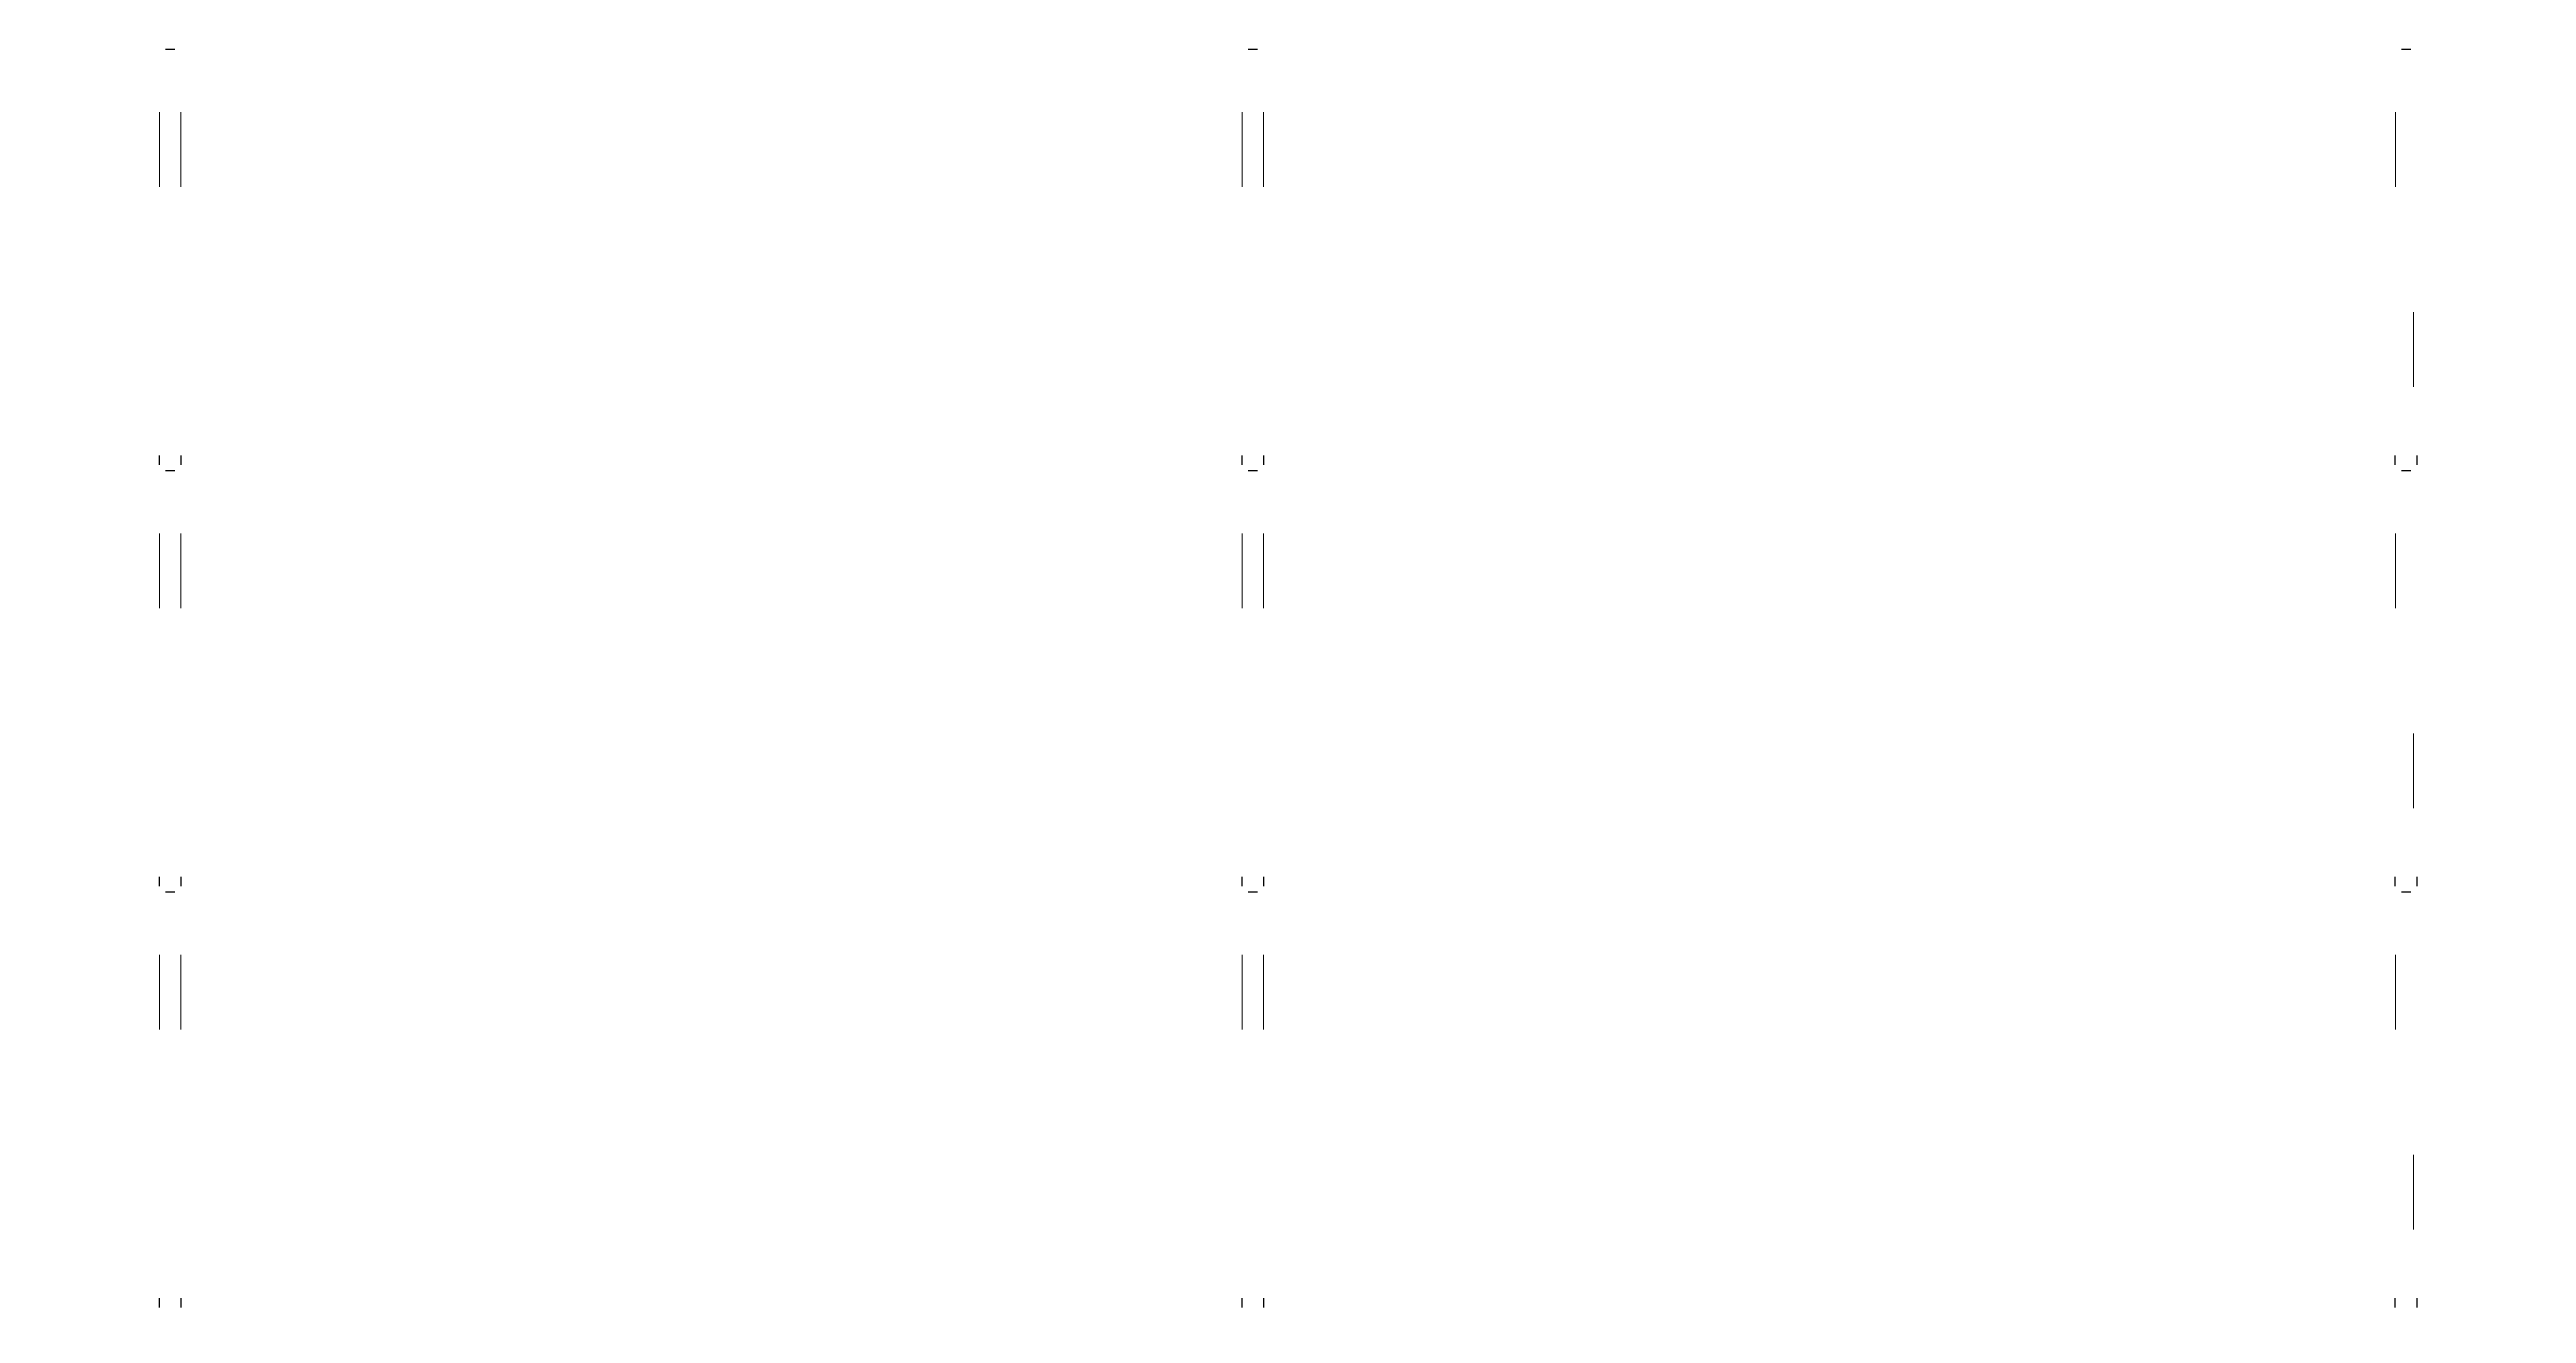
# Model space of a CAD drawing. Header units: millimetres. Extents: x 1460 to 2316, y 2487 to 2677.
# Drawn here: x 1460 to 1831.5, y 2487.3 to 2677 of the extents above; entities that cross this region are included whole.
import ezdxf
from ezdxf.enums import TextEntityAlignment as Align

# ---------------------------------------------------------------- set-up
doc = ezdxf.new("R2010")
doc.units = ezdxf.units.MM
doc.layers.add('DD2D_Geometry', color=7, linetype='Continuous')
doc.styles.get("Standard").update_dxf_attribs({"font": 'arial.ttf'})

# ---------------------------------------------------------------- blocks, each defined once
blk = doc.blocks.new('DD101060423D')
blk.add_line((0, 0.0175), (0, -0.0175))
blk = doc.blocks.new('SPACE_DD10106042')
blk.add_blockref('DD101060423D', (0, 0))
blk = doc.blocks.new('DD101030423D')
blk.add_line((0, 0.0175), (0, -0.0175))
blk = doc.blocks.new('SPACE_DD10103042')
blk.add_blockref('DD101030423D', (0, 0))
blk = doc.blocks.new('DD20113036')
blk.add_attdef('A', text='', height=0.03).set_placement((0.376, 0.156, 0.012), align=Align.MIDDLE_CENTER)
blk = doc.blocks.new('DD20116024')
blk.add_attdef('A', text='', height=0.03).set_placement((0.681, 0.156, 0.012), align=Align.MIDDLE_CENTER)
blk = doc.blocks.new('DD2032303012')
at = {"color": 0, "linetype": 'Continuous', "lineweight": 0}
for p, q in [((1.2805, 0.1065, 0.012), (0.9955, 0.1065, 0.012)), ((0.9955, 0.1065, 0.012), (0.9955, 0.0165, 0.012)), ((1.103, 0.164, 0.012), (1.103, 0.129, 0.012)), ((1.173, 0.164, 0.012), (1.103, 0.164, 0.012)), ((1.103, 0.129, 0.012), (1.173, 0.129, 0.012)), ((1.173, 0.129, 0.012), (1.173, 0.164, 0.012)), ((1.2805, 0.0165, 0.012), (1.2805, 0.1065, 0.012)), ((0.9955, 0.0165, 0.012), (1.2805, 0.0165, 0.012))]:
    blk.add_line(p, q, dxfattribs=at)
for centre, start, end in [((1.0965, 0.1465, 0.012), 0, 180), ((1.0965, 0.1465, 0.012), 180, 0), ((1.1795, 0.1465, 0.012), 0, 180), ((1.1795, 0.1465, 0.012), 180, 0)]:
    blk.add_arc(centre, 0.00159, start, end, dxfattribs=at)
blk.add_attdef('A', text='', height=0.03).set_placement((0.1483, 0.1978, 0.015), align=Align.MIDDLE_CENTER)
blk = doc.blocks.new('DD2033303012')
at = {"color": 0, "linetype": 'Continuous', "lineweight": 0}
for p, q in [((0.2335, 0.0165, 0.012), (0.2335, 0.1065, 0.012)), ((0.2335, 0.1065, 0.012), (0.5185, 0.1065, 0.012)), ((0.341, 0.129, 0.012), (0.341, 0.164, 0.012)), ((0.341, 0.164, 0.012), (0.411, 0.164, 0.012)), ((0.411, 0.129, 0.012), (0.341, 0.129, 0.012)), ((0.411, 0.164, 0.012), (0.411, 0.129, 0.012)), ((0.5185, 0.1065, 0.012), (0.5185, 0.0165, 0.012)), ((0.5185, 0.0165, 0.012), (0.2335, 0.0165, 0.012))]:
    blk.add_line(p, q, dxfattribs=at)
for centre, start, end in [((0.3345, 0.1465, 0.012), 0, 180), ((0.3345, 0.1465, 0.012), 180, 0), ((0.4175, 0.1465, 0.012), 0, 180), ((0.4175, 0.1465, 0.012), 180, 0)]:
    blk.add_arc(centre, 0.00159, start, end, dxfattribs=at)
blk.add_attdef('A', text='', height=0.03).set_placement((0.1483, 0.1978, 0.015), align=Align.MIDDLE_CENTER)

msp = doc.modelspace()

# ---------------------------------------------------------------- block references
at = {"layer": 'DD2D_Geometry', "xscale": 39.3700787401575, "yscale": 39.3700787401575, "zscale": 39.3700787401575}
for name, p, rotation in [('SPACE_DD10106042', (1478.07, 2676.97), 270), ('SPACE_DD10106042', (1640.49, 2676.97), 270), ('SPACE_DD10106042', (1813.49, 2676.97), 270), ('SPACE_DD10103042', (1476.46, 2615.35), 180), ('SPACE_DD10103042', (1638.87, 2615.35), 180), ('SPACE_DD10103042', (1811.87, 2615.35), 180), ('SPACE_DD10106042', (1478.07, 2613.74), 270), ('SPACE_DD10106042', (1640.49, 2613.74), 270), ('SPACE_DD10106042', (1813.49, 2613.74), 270), ('SPACE_DD10103042', (1476.46, 2552.13), 180), ('SPACE_DD10103042', (1638.87, 2552.13), 180), ('SPACE_DD10103042', (1811.87, 2552.13), 180), ('SPACE_DD10106042', (1478.07, 2550.51), 270), ('SPACE_DD10106042', (1640.49, 2550.51), 270), ('SPACE_DD10106042', (1813.49, 2550.51), 270), ('SPACE_DD10103042', (1476.46, 2488.9), 180), ('SPACE_DD10103042', (1638.87, 2488.9), 180), ('SPACE_DD10103042', (1811.87, 2488.9), 180)]:
    msp.add_blockref(name, p, dxfattribs=dict(at, rotation=rotation))
at = {"layer": 'DD2D_Geometry', "extrusion": (-1, 0, 2.22045e-16)}
ref = msp.add_blockref('DD2033303012', (-2676.77, 28.98, -1476.96), dxfattribs=dict(at, xscale=39.3700787401575, yscale=39.3700787401575, zscale=39.3700787401575))
ref.add_attrib('A', 'TA3', dxfattribs={"layer": '0', "extrusion": (-1, 0, 2.22045e-16), "height": 1.181}).set_placement((-2670.93, 36.77, -1476.37), align=Align.MIDDLE_CENTER)
ref = msp.add_blockref('DD2033303012', (-2676.77, 28.98, -1639.37), dxfattribs=dict(at, xscale=39.3700787401575, yscale=39.3700787401575, zscale=39.3700787401575))
ref.add_attrib('A', 'TA3', dxfattribs={"layer": '0', "extrusion": (-1, 0, 2.22045e-16), "height": 1.181}).set_placement((-2670.93, 36.77, -1638.78), align=Align.MIDDLE_CENTER)
ref = msp.add_blockref('DD2033303012', (-2676.77, 28.98, -1812.37), dxfattribs=dict(at, xscale=39.3700787401575, yscale=39.3700787401575, zscale=39.3700787401575))
ref.add_attrib('A', 'TA3', dxfattribs={"layer": '0', "extrusion": (-1, 0, 2.22045e-16), "height": 1.181}).set_placement((-2670.93, 36.77, -1811.78), align=Align.MIDDLE_CENTER)
ref = msp.add_blockref('DD2032303012', (-2676.77, 28.98, -1815.08), dxfattribs=dict(at, xscale=39.3700787401575, yscale=39.3700787401575, zscale=39.3700787401575))
ref.add_attrib('A', 'TA3', dxfattribs={"layer": '0', "extrusion": (-1, 0, 2.22045e-16), "height": 1.181}).set_placement((-2670.93, 36.77, -1814.48), align=Align.MIDDLE_CENTER)
at = {"layer": 'DD2D_Geometry', "extrusion": (1, -1.22465e-16, 2.22045e-16)}
ref = msp.add_blockref('DD2032303012', (2617.16, 28.98, 1479.19), dxfattribs=dict(at, xscale=39.3700787401575, yscale=39.3700787401575, zscale=39.3700787401575))
ref.add_attrib('A', 'TA3', dxfattribs={"layer": '0', "extrusion": (1, -1.22465e-16, 2.22045e-16), "height": 1.181}).set_placement((2623, 36.77, 1479.78), align=Align.MIDDLE_CENTER)
ref = msp.add_blockref('DD2032303012', (2617.16, 28.98, 1641.6), dxfattribs=dict(at, xscale=39.3700787401575, yscale=39.3700787401575, zscale=39.3700787401575))
ref.add_attrib('A', 'TA3', dxfattribs={"layer": '0', "extrusion": (1, -1.22465e-16, 2.22045e-16), "height": 1.181}).set_placement((2623, 36.77, 1642.19), align=Align.MIDDLE_CENTER)
at = {"layer": 'DD2D_Geometry', "extrusion": (-1, 0, 2.22045e-16)}
ref = msp.add_blockref('DD20116024', (-2676.77, 5.04, -1476.96), dxfattribs=dict(at, xscale=39.3700787401575, yscale=39.3700787401575, zscale=39.3700787401575))
ref.add_attrib('A', 'TA3', dxfattribs={"layer": '0', "extrusion": (-1, 0, 2.22045e-16), "height": 1.181}).set_placement((-2649.96, 11.18, -1476.49), align=Align.MIDDLE_CENTER)
ref = msp.add_blockref('DD20116024', (-2676.77, 5.04, -1639.37), dxfattribs=dict(at, xscale=39.3700787401575, yscale=39.3700787401575, zscale=39.3700787401575))
ref.add_attrib('A', 'TA3', dxfattribs={"layer": '0', "extrusion": (-1, 0, 2.22045e-16), "height": 1.181}).set_placement((-2649.96, 11.18, -1638.9), align=Align.MIDDLE_CENTER)
ref = msp.add_blockref('DD20116024', (-2676.77, 5.04, -1812.37), dxfattribs=dict(at, xscale=39.3700787401575, yscale=39.3700787401575, zscale=39.3700787401575))
ref.add_attrib('A', 'TA3', dxfattribs={"layer": '0', "extrusion": (-1, 0, 2.22045e-16), "height": 1.181}).set_placement((-2649.96, 11.18, -1811.9), align=Align.MIDDLE_CENTER)
ref = msp.add_blockref('DD20116024', (-2676.77, 5.04, -1815.08), dxfattribs=dict(at, xscale=39.3700787401575, yscale=39.3700787401575, zscale=39.3700787401575))
ref.add_attrib('A', 'TA3', dxfattribs={"layer": '0', "extrusion": (-1, 0, 2.22045e-16), "height": 1.181}).set_placement((-2649.96, 11.18, -1814.6), align=Align.MIDDLE_CENTER)
at = {"layer": 'DD2D_Geometry', "extrusion": (1, -1.22465e-16, 2.22045e-16)}
ref = msp.add_blockref('DD20116024', (2617.16, 5.04, 1479.19), dxfattribs=dict(at, xscale=39.3700787401575, yscale=39.3700787401575, zscale=39.3700787401575))
ref.add_attrib('A', 'TA3', dxfattribs={"layer": '0', "extrusion": (1, -1.22465e-16, 2.22045e-16), "height": 1.181}).set_placement((2643.98, 11.18, 1479.66), align=Align.MIDDLE_CENTER)
ref = msp.add_blockref('DD20116024', (2617.16, 5.04, 1641.6), dxfattribs=dict(at, xscale=39.3700787401575, yscale=39.3700787401575, zscale=39.3700787401575))
ref.add_attrib('A', 'TA3', dxfattribs={"layer": '0', "extrusion": (1, -1.22465e-16, 2.22045e-16), "height": 1.181}).set_placement((2643.98, 11.18, 1642.07), align=Align.MIDDLE_CENTER)
at = {"layer": 'DD2D_Geometry', "extrusion": (0, 1, 2.22045e-16)}
ref = msp.add_blockref('DD20113036', (-1476.26, 5.04, 2616.47), dxfattribs=dict(at, xscale=39.3700787401575, yscale=39.3700787401575, zscale=39.3700787401575))
ref.add_attrib('A', 'TA3', dxfattribs={"layer": '0', "extrusion": (0, 1, 2.22045e-16), "height": 1.181}).set_placement((-1461.46, 11.18, 2616.94), align=Align.MIDDLE_CENTER)
at = {"layer": 'DD2D_Geometry', "xscale": 39.3700787401575, "yscale": 39.3700787401575, "zscale": 39.3700787401575}
for p in [(1479.69, 2615.35), (1642.1, 2615.35), (1815.1, 2615.35), (1479.69, 2552.13), (1642.1, 2552.13), (1815.1, 2552.13), (1479.69, 2488.9), (1642.1, 2488.9), (1815.1, 2488.9)]:
    msp.add_blockref('SPACE_DD10103042', p, dxfattribs=at)
at = {"layer": 'DD2D_Geometry', "extrusion": (1.22465e-16, 1, 2.22045e-16)}
ref = msp.add_blockref('DD20113036', (-1509.49, 5.04, 2616.47), dxfattribs=dict(at, xscale=39.3700787401575, yscale=39.3700787401575, zscale=39.3700787401575))
ref.add_attrib('A', 'TA3', dxfattribs={"layer": '0', "extrusion": (1.22465e-16, 1, 2.22045e-16), "height": 1.181}).set_placement((-1494.69, 11.18, 2616.94), align=Align.MIDDLE_CENTER)
at = {"layer": 'DD2D_Geometry', "extrusion": (0, 1, 2.22045e-16)}
ref = msp.add_blockref('DD20113036', (-1638.67, 5.04, 2616.47), dxfattribs=dict(at, xscale=39.3700787401575, yscale=39.3700787401575, zscale=39.3700787401575))
ref.add_attrib('A', 'TA3', dxfattribs={"layer": '0', "extrusion": (0, 1, 2.22045e-16), "height": 1.181}).set_placement((-1623.87, 11.18, 2616.94), align=Align.MIDDLE_CENTER)
at = {"layer": 'DD2D_Geometry', "extrusion": (1.22465e-16, 1, 2.22045e-16)}
ref = msp.add_blockref('DD20113036', (-1671.9, 5.04, 2616.47), dxfattribs=dict(at, xscale=39.3700787401575, yscale=39.3700787401575, zscale=39.3700787401575))
ref.add_attrib('A', 'TA3', dxfattribs={"layer": '0', "extrusion": (1.22465e-16, 1, 2.22045e-16), "height": 1.181}).set_placement((-1657.1, 11.18, 2616.94), align=Align.MIDDLE_CENTER)
at = {"layer": 'DD2D_Geometry', "extrusion": (0, 1, 2.22045e-16)}
ref = msp.add_blockref('DD20113036', (-1811.68, 5.04, 2616.47), dxfattribs=dict(at, xscale=39.3700787401575, yscale=39.3700787401575, zscale=39.3700787401575))
ref.add_attrib('A', 'TA3', dxfattribs={"layer": '0', "extrusion": (0, 1, 2.22045e-16), "height": 1.181}).set_placement((-1796.87, 11.18, 2616.94), align=Align.MIDDLE_CENTER)
at = {"layer": 'DD2D_Geometry', "extrusion": (0, -1, 2.22045e-16)}
ref = msp.add_blockref('DD20113036', (1815.3, 5.04, -2616.94), dxfattribs=dict(at, xscale=39.3700787401575, yscale=39.3700787401575, zscale=39.3700787401575))
ref.add_attrib('A', 'TA3', dxfattribs={"layer": '0', "extrusion": (0, -1, 2.22045e-16), "height": 1.181}).set_placement((1830.1, 11.18, -2616.47), align=Align.MIDDLE_CENTER)
at = {"layer": 'DD2D_Geometry', "extrusion": (-1.22465e-16, -1, 2.22045e-16)}
ref = msp.add_blockref('DD20113036', (1446.66, 5.04, -2614.24), dxfattribs=dict(at, xscale=39.3700787401575, yscale=39.3700787401575, zscale=39.3700787401575))
ref.add_attrib('A', 'TA3', dxfattribs={"layer": '0', "extrusion": (-1.22465e-16, -1, 2.22045e-16), "height": 1.181}).set_placement((1461.46, 11.18, -2613.77), align=Align.MIDDLE_CENTER)
at = {"layer": 'DD2D_Geometry', "extrusion": (0, -1, 2.22045e-16)}
ref = msp.add_blockref('DD20113036', (1479.88, 5.04, -2614.24), dxfattribs=dict(at, xscale=39.3700787401575, yscale=39.3700787401575, zscale=39.3700787401575))
ref.add_attrib('A', 'TA3', dxfattribs={"layer": '0', "extrusion": (0, -1, 2.22045e-16), "height": 1.181}).set_placement((1494.69, 11.18, -2613.77), align=Align.MIDDLE_CENTER)
at = {"layer": 'DD2D_Geometry', "extrusion": (-1.22465e-16, -1, 2.22045e-16)}
ref = msp.add_blockref('DD20113036', (1609.07, 5.04, -2614.24), dxfattribs=dict(at, xscale=39.3700787401575, yscale=39.3700787401575, zscale=39.3700787401575))
ref.add_attrib('A', 'TA3', dxfattribs={"layer": '0', "extrusion": (-1.22465e-16, -1, 2.22045e-16), "height": 1.181}).set_placement((1623.87, 11.18, -2613.77), align=Align.MIDDLE_CENTER)
at = {"layer": 'DD2D_Geometry', "extrusion": (0, -1, 2.22045e-16)}
ref = msp.add_blockref('DD20113036', (1642.3, 5.04, -2614.24), dxfattribs=dict(at, xscale=39.3700787401575, yscale=39.3700787401575, zscale=39.3700787401575))
ref.add_attrib('A', 'TA3', dxfattribs={"layer": '0', "extrusion": (0, -1, 2.22045e-16), "height": 1.181}).set_placement((1657.1, 11.18, -2613.77), align=Align.MIDDLE_CENTER)
at = {"layer": 'DD2D_Geometry', "extrusion": (0, 1, 2.22045e-16)}
ref = msp.add_blockref('DD20113036', (-1811.68, 5.04, 2613.77), dxfattribs=dict(at, xscale=39.3700787401575, yscale=39.3700787401575, zscale=39.3700787401575))
ref.add_attrib('A', 'TA3', dxfattribs={"layer": '0', "extrusion": (0, 1, 2.22045e-16), "height": 1.181}).set_placement((-1796.87, 11.18, 2614.24), align=Align.MIDDLE_CENTER)
at = {"layer": 'DD2D_Geometry', "extrusion": (0, -1, 2.22045e-16)}
ref = msp.add_blockref('DD20113036', (1815.3, 5.04, -2614.24), dxfattribs=dict(at, xscale=39.3700787401575, yscale=39.3700787401575, zscale=39.3700787401575))
ref.add_attrib('A', 'TA3', dxfattribs={"layer": '0', "extrusion": (0, -1, 2.22045e-16), "height": 1.181}).set_placement((1830.1, 11.18, -2613.77), align=Align.MIDDLE_CENTER)
at = {"layer": 'DD2D_Geometry', "extrusion": (-1, 0, 2.22045e-16)}
ref = msp.add_blockref('DD2033303012', (-2613.54, 28.98, -1476.96), dxfattribs=dict(at, xscale=39.3700787401575, yscale=39.3700787401575, zscale=39.3700787401575))
ref.add_attrib('A', 'TA3', dxfattribs={"layer": '0', "extrusion": (-1, 0, 2.22045e-16), "height": 1.181}).set_placement((-2607.7, 36.77, -1476.37), align=Align.MIDDLE_CENTER)
ref = msp.add_blockref('DD2033303012', (-2613.54, 28.98, -1639.37), dxfattribs=dict(at, xscale=39.3700787401575, yscale=39.3700787401575, zscale=39.3700787401575))
ref.add_attrib('A', 'TA3', dxfattribs={"layer": '0', "extrusion": (-1, 0, 2.22045e-16), "height": 1.181}).set_placement((-2607.7, 36.77, -1638.78), align=Align.MIDDLE_CENTER)
ref = msp.add_blockref('DD2033303012', (-2613.54, 28.98, -1812.37), dxfattribs=dict(at, xscale=39.3700787401575, yscale=39.3700787401575, zscale=39.3700787401575))
ref.add_attrib('A', 'TA3', dxfattribs={"layer": '0', "extrusion": (-1, 0, 2.22045e-16), "height": 1.181}).set_placement((-2607.7, 36.77, -1811.78), align=Align.MIDDLE_CENTER)
ref = msp.add_blockref('DD2032303012', (-2613.54, 28.98, -1815.08), dxfattribs=dict(at, xscale=39.3700787401575, yscale=39.3700787401575, zscale=39.3700787401575))
ref.add_attrib('A', 'TA3', dxfattribs={"layer": '0', "extrusion": (-1, 0, 2.22045e-16), "height": 1.181}).set_placement((-2607.7, 36.77, -1814.48), align=Align.MIDDLE_CENTER)
at = {"layer": 'DD2D_Geometry', "extrusion": (1, -1.22465e-16, 2.22045e-16)}
ref = msp.add_blockref('DD2032303012', (2553.94, 28.98, 1479.19), dxfattribs=dict(at, xscale=39.3700787401575, yscale=39.3700787401575, zscale=39.3700787401575))
ref.add_attrib('A', 'TA3', dxfattribs={"layer": '0', "extrusion": (1, -1.22465e-16, 2.22045e-16), "height": 1.181}).set_placement((2559.78, 36.77, 1479.78), align=Align.MIDDLE_CENTER)
ref = msp.add_blockref('DD2032303012', (2553.94, 28.98, 1641.6), dxfattribs=dict(at, xscale=39.3700787401575, yscale=39.3700787401575, zscale=39.3700787401575))
ref.add_attrib('A', 'TA3', dxfattribs={"layer": '0', "extrusion": (1, -1.22465e-16, 2.22045e-16), "height": 1.181}).set_placement((2559.78, 36.77, 1642.19), align=Align.MIDDLE_CENTER)
at = {"layer": 'DD2D_Geometry', "extrusion": (-1, 0, 2.22045e-16)}
ref = msp.add_blockref('DD20116024', (-2613.54, 5.04, -1476.96), dxfattribs=dict(at, xscale=39.3700787401575, yscale=39.3700787401575, zscale=39.3700787401575))
ref.add_attrib('A', 'TA3', dxfattribs={"layer": '0', "extrusion": (-1, 0, 2.22045e-16), "height": 1.181}).set_placement((-2586.73, 11.18, -1476.49), align=Align.MIDDLE_CENTER)
ref = msp.add_blockref('DD20116024', (-2613.54, 5.04, -1639.37), dxfattribs=dict(at, xscale=39.3700787401575, yscale=39.3700787401575, zscale=39.3700787401575))
ref.add_attrib('A', 'TA3', dxfattribs={"layer": '0', "extrusion": (-1, 0, 2.22045e-16), "height": 1.181}).set_placement((-2586.73, 11.18, -1638.9), align=Align.MIDDLE_CENTER)
ref = msp.add_blockref('DD20116024', (-2613.54, 5.04, -1812.37), dxfattribs=dict(at, xscale=39.3700787401575, yscale=39.3700787401575, zscale=39.3700787401575))
ref.add_attrib('A', 'TA3', dxfattribs={"layer": '0', "extrusion": (-1, 0, 2.22045e-16), "height": 1.181}).set_placement((-2586.73, 11.18, -1811.9), align=Align.MIDDLE_CENTER)
ref = msp.add_blockref('DD20116024', (-2613.54, 5.04, -1815.08), dxfattribs=dict(at, xscale=39.3700787401575, yscale=39.3700787401575, zscale=39.3700787401575))
ref.add_attrib('A', 'TA3', dxfattribs={"layer": '0', "extrusion": (-1, 0, 2.22045e-16), "height": 1.181}).set_placement((-2586.73, 11.18, -1814.6), align=Align.MIDDLE_CENTER)
at = {"layer": 'DD2D_Geometry', "extrusion": (1, -1.22465e-16, 2.22045e-16)}
ref = msp.add_blockref('DD20116024', (2553.94, 5.04, 1479.19), dxfattribs=dict(at, xscale=39.3700787401575, yscale=39.3700787401575, zscale=39.3700787401575))
ref.add_attrib('A', 'TA3', dxfattribs={"layer": '0', "extrusion": (1, -1.22465e-16, 2.22045e-16), "height": 1.181}).set_placement((2580.75, 11.18, 1479.66), align=Align.MIDDLE_CENTER)
ref = msp.add_blockref('DD20116024', (2553.94, 5.04, 1641.6), dxfattribs=dict(at, xscale=39.3700787401575, yscale=39.3700787401575, zscale=39.3700787401575))
ref.add_attrib('A', 'TA3', dxfattribs={"layer": '0', "extrusion": (1, -1.22465e-16, 2.22045e-16), "height": 1.181}).set_placement((2580.75, 11.18, 1642.07), align=Align.MIDDLE_CENTER)
at = {"layer": 'DD2D_Geometry', "extrusion": (0, 1, 2.22045e-16)}
ref = msp.add_blockref('DD20113036', (-1476.26, 5.04, 2553.24), dxfattribs=dict(at, xscale=39.3700787401575, yscale=39.3700787401575, zscale=39.3700787401575))
ref.add_attrib('A', 'TA3', dxfattribs={"layer": '0', "extrusion": (0, 1, 2.22045e-16), "height": 1.181}).set_placement((-1461.46, 11.18, 2553.71), align=Align.MIDDLE_CENTER)
at = {"layer": 'DD2D_Geometry', "extrusion": (1.22465e-16, 1, 2.22045e-16)}
ref = msp.add_blockref('DD20113036', (-1509.49, 5.04, 2553.24), dxfattribs=dict(at, xscale=39.3700787401575, yscale=39.3700787401575, zscale=39.3700787401575))
ref.add_attrib('A', 'TA3', dxfattribs={"layer": '0', "extrusion": (1.22465e-16, 1, 2.22045e-16), "height": 1.181}).set_placement((-1494.69, 11.18, 2553.71), align=Align.MIDDLE_CENTER)
at = {"layer": 'DD2D_Geometry', "extrusion": (0, 1, 2.22045e-16)}
ref = msp.add_blockref('DD20113036', (-1638.67, 5.04, 2553.24), dxfattribs=dict(at, xscale=39.3700787401575, yscale=39.3700787401575, zscale=39.3700787401575))
ref.add_attrib('A', 'TA3', dxfattribs={"layer": '0', "extrusion": (0, 1, 2.22045e-16), "height": 1.181}).set_placement((-1623.87, 11.18, 2553.71), align=Align.MIDDLE_CENTER)
at = {"layer": 'DD2D_Geometry', "extrusion": (1.22465e-16, 1, 2.22045e-16)}
ref = msp.add_blockref('DD20113036', (-1671.9, 5.04, 2553.24), dxfattribs=dict(at, xscale=39.3700787401575, yscale=39.3700787401575, zscale=39.3700787401575))
ref.add_attrib('A', 'TA3', dxfattribs={"layer": '0', "extrusion": (1.22465e-16, 1, 2.22045e-16), "height": 1.181}).set_placement((-1657.1, 11.18, 2553.71), align=Align.MIDDLE_CENTER)
at = {"layer": 'DD2D_Geometry', "extrusion": (0, 1, 2.22045e-16)}
ref = msp.add_blockref('DD20113036', (-1811.68, 5.04, 2553.24), dxfattribs=dict(at, xscale=39.3700787401575, yscale=39.3700787401575, zscale=39.3700787401575))
ref.add_attrib('A', 'TA3', dxfattribs={"layer": '0', "extrusion": (0, 1, 2.22045e-16), "height": 1.181}).set_placement((-1796.87, 11.18, 2553.71), align=Align.MIDDLE_CENTER)
at = {"layer": 'DD2D_Geometry', "extrusion": (0, -1, 2.22045e-16)}
ref = msp.add_blockref('DD20113036', (1815.3, 5.04, -2553.71), dxfattribs=dict(at, xscale=39.3700787401575, yscale=39.3700787401575, zscale=39.3700787401575))
ref.add_attrib('A', 'TA3', dxfattribs={"layer": '0', "extrusion": (0, -1, 2.22045e-16), "height": 1.181}).set_placement((1830.1, 11.18, -2553.24), align=Align.MIDDLE_CENTER)
at = {"layer": 'DD2D_Geometry', "extrusion": (-1.22465e-16, -1, 2.22045e-16)}
ref = msp.add_blockref('DD20113036', (1446.66, 5.04, -2551.01), dxfattribs=dict(at, xscale=39.3700787401575, yscale=39.3700787401575, zscale=39.3700787401575))
ref.add_attrib('A', 'TA3', dxfattribs={"layer": '0', "extrusion": (-1.22465e-16, -1, 2.22045e-16), "height": 1.181}).set_placement((1461.46, 11.18, -2550.54), align=Align.MIDDLE_CENTER)
at = {"layer": 'DD2D_Geometry', "extrusion": (0, -1, 2.22045e-16)}
ref = msp.add_blockref('DD20113036', (1479.88, 5.04, -2551.01), dxfattribs=dict(at, xscale=39.3700787401575, yscale=39.3700787401575, zscale=39.3700787401575))
ref.add_attrib('A', 'TA3', dxfattribs={"layer": '0', "extrusion": (0, -1, 2.22045e-16), "height": 1.181}).set_placement((1494.69, 11.18, -2550.54), align=Align.MIDDLE_CENTER)
at = {"layer": 'DD2D_Geometry', "extrusion": (-1.22465e-16, -1, 2.22045e-16)}
ref = msp.add_blockref('DD20113036', (1609.07, 5.04, -2551.01), dxfattribs=dict(at, xscale=39.3700787401575, yscale=39.3700787401575, zscale=39.3700787401575))
ref.add_attrib('A', 'TA3', dxfattribs={"layer": '0', "extrusion": (-1.22465e-16, -1, 2.22045e-16), "height": 1.181}).set_placement((1623.87, 11.18, -2550.54), align=Align.MIDDLE_CENTER)
at = {"layer": 'DD2D_Geometry', "extrusion": (0, -1, 2.22045e-16)}
ref = msp.add_blockref('DD20113036', (1642.3, 5.04, -2551.01), dxfattribs=dict(at, xscale=39.3700787401575, yscale=39.3700787401575, zscale=39.3700787401575))
ref.add_attrib('A', 'TA3', dxfattribs={"layer": '0', "extrusion": (0, -1, 2.22045e-16), "height": 1.181}).set_placement((1657.1, 11.18, -2550.54), align=Align.MIDDLE_CENTER)
at = {"layer": 'DD2D_Geometry', "extrusion": (0, 1, 2.22045e-16)}
ref = msp.add_blockref('DD20113036', (-1811.68, 5.04, 2550.54), dxfattribs=dict(at, xscale=39.3700787401575, yscale=39.3700787401575, zscale=39.3700787401575))
ref.add_attrib('A', 'TA3', dxfattribs={"layer": '0', "extrusion": (0, 1, 2.22045e-16), "height": 1.181}).set_placement((-1796.87, 11.18, 2551.01), align=Align.MIDDLE_CENTER)
at = {"layer": 'DD2D_Geometry', "extrusion": (0, -1, 2.22045e-16)}
ref = msp.add_blockref('DD20113036', (1815.3, 5.04, -2551.01), dxfattribs=dict(at, xscale=39.3700787401575, yscale=39.3700787401575, zscale=39.3700787401575))
ref.add_attrib('A', 'TA3', dxfattribs={"layer": '0', "extrusion": (0, -1, 2.22045e-16), "height": 1.181}).set_placement((1830.1, 11.18, -2550.54), align=Align.MIDDLE_CENTER)
at = {"layer": 'DD2D_Geometry', "extrusion": (-1, 0, 2.22045e-16)}
ref = msp.add_blockref('DD2033303012', (-2550.31, 28.98, -1476.96), dxfattribs=dict(at, xscale=39.3700787401575, yscale=39.3700787401575, zscale=39.3700787401575))
ref.add_attrib('A', 'TA3', dxfattribs={"layer": '0', "extrusion": (-1, 0, 2.22045e-16), "height": 1.181}).set_placement((-2544.47, 36.77, -1476.37), align=Align.MIDDLE_CENTER)
ref = msp.add_blockref('DD2033303012', (-2550.31, 28.98, -1639.37), dxfattribs=dict(at, xscale=39.3700787401575, yscale=39.3700787401575, zscale=39.3700787401575))
ref.add_attrib('A', 'TA3', dxfattribs={"layer": '0', "extrusion": (-1, 0, 2.22045e-16), "height": 1.181}).set_placement((-2544.47, 36.77, -1638.78), align=Align.MIDDLE_CENTER)
ref = msp.add_blockref('DD2033303012', (-2550.31, 28.98, -1812.37), dxfattribs=dict(at, xscale=39.3700787401575, yscale=39.3700787401575, zscale=39.3700787401575))
ref.add_attrib('A', 'TA3', dxfattribs={"layer": '0', "extrusion": (-1, 0, 2.22045e-16), "height": 1.181}).set_placement((-2544.47, 36.77, -1811.78), align=Align.MIDDLE_CENTER)
ref = msp.add_blockref('DD2032303012', (-2550.31, 28.98, -1815.08), dxfattribs=dict(at, xscale=39.3700787401575, yscale=39.3700787401575, zscale=39.3700787401575))
ref.add_attrib('A', 'TA3', dxfattribs={"layer": '0', "extrusion": (-1, 0, 2.22045e-16), "height": 1.181}).set_placement((-2544.47, 36.77, -1814.48), align=Align.MIDDLE_CENTER)
at = {"layer": 'DD2D_Geometry', "extrusion": (1, -1.22465e-16, 2.22045e-16)}
ref = msp.add_blockref('DD2032303012', (2490.71, 28.98, 1479.19), dxfattribs=dict(at, xscale=39.3700787401575, yscale=39.3700787401575, zscale=39.3700787401575))
ref.add_attrib('A', 'TA3', dxfattribs={"layer": '0', "extrusion": (1, -1.22465e-16, 2.22045e-16), "height": 1.181}).set_placement((2496.55, 36.77, 1479.78), align=Align.MIDDLE_CENTER)
ref = msp.add_blockref('DD2032303012', (2490.71, 28.98, 1641.6), dxfattribs=dict(at, xscale=39.3700787401575, yscale=39.3700787401575, zscale=39.3700787401575))
ref.add_attrib('A', 'TA3', dxfattribs={"layer": '0', "extrusion": (1, -1.22465e-16, 2.22045e-16), "height": 1.181}).set_placement((2496.55, 36.77, 1642.19), align=Align.MIDDLE_CENTER)
at = {"layer": 'DD2D_Geometry', "extrusion": (-1, 0, 2.22045e-16)}
ref = msp.add_blockref('DD20116024', (-2550.31, 5.04, -1476.96), dxfattribs=dict(at, xscale=39.3700787401575, yscale=39.3700787401575, zscale=39.3700787401575))
ref.add_attrib('A', 'TA3', dxfattribs={"layer": '0', "extrusion": (-1, 0, 2.22045e-16), "height": 1.181}).set_placement((-2523.5, 11.18, -1476.49), align=Align.MIDDLE_CENTER)
ref = msp.add_blockref('DD20116024', (-2550.31, 5.04, -1639.37), dxfattribs=dict(at, xscale=39.3700787401575, yscale=39.3700787401575, zscale=39.3700787401575))
ref.add_attrib('A', 'TA3', dxfattribs={"layer": '0', "extrusion": (-1, 0, 2.22045e-16), "height": 1.181}).set_placement((-2523.5, 11.18, -1638.9), align=Align.MIDDLE_CENTER)
ref = msp.add_blockref('DD20116024', (-2550.31, 5.04, -1812.37), dxfattribs=dict(at, xscale=39.3700787401575, yscale=39.3700787401575, zscale=39.3700787401575))
ref.add_attrib('A', 'TA3', dxfattribs={"layer": '0', "extrusion": (-1, 0, 2.22045e-16), "height": 1.181}).set_placement((-2523.5, 11.18, -1811.9), align=Align.MIDDLE_CENTER)
ref = msp.add_blockref('DD20116024', (-2550.31, 5.04, -1815.08), dxfattribs=dict(at, xscale=39.3700787401575, yscale=39.3700787401575, zscale=39.3700787401575))
ref.add_attrib('A', 'TA3', dxfattribs={"layer": '0', "extrusion": (-1, 0, 2.22045e-16), "height": 1.181}).set_placement((-2523.5, 11.18, -1814.6), align=Align.MIDDLE_CENTER)
at = {"layer": 'DD2D_Geometry', "extrusion": (1, -1.22465e-16, 2.22045e-16)}
ref = msp.add_blockref('DD20116024', (2490.71, 5.04, 1479.19), dxfattribs=dict(at, xscale=39.3700787401575, yscale=39.3700787401575, zscale=39.3700787401575))
ref.add_attrib('A', 'TA3', dxfattribs={"layer": '0', "extrusion": (1, -1.22465e-16, 2.22045e-16), "height": 1.181}).set_placement((2517.52, 11.18, 1479.66), align=Align.MIDDLE_CENTER)
ref = msp.add_blockref('DD20116024', (2490.71, 5.04, 1641.6), dxfattribs=dict(at, xscale=39.3700787401575, yscale=39.3700787401575, zscale=39.3700787401575))
ref.add_attrib('A', 'TA3', dxfattribs={"layer": '0', "extrusion": (1, -1.22465e-16, 2.22045e-16), "height": 1.181}).set_placement((2517.52, 11.18, 1642.07), align=Align.MIDDLE_CENTER)
at = {"layer": 'DD2D_Geometry', "extrusion": (0, 1, 2.22045e-16)}
ref = msp.add_blockref('DD20113036', (-1476.26, 5.04, 2490.01), dxfattribs=dict(at, xscale=39.3700787401575, yscale=39.3700787401575, zscale=39.3700787401575))
ref.add_attrib('A', 'TA3', dxfattribs={"layer": '0', "extrusion": (0, 1, 2.22045e-16), "height": 1.181}).set_placement((-1461.46, 11.18, 2490.48), align=Align.MIDDLE_CENTER)
at = {"layer": 'DD2D_Geometry', "extrusion": (1.22465e-16, 1, 2.22045e-16)}
ref = msp.add_blockref('DD20113036', (-1509.49, 5.04, 2490.01), dxfattribs=dict(at, xscale=39.3700787401575, yscale=39.3700787401575, zscale=39.3700787401575))
ref.add_attrib('A', 'TA3', dxfattribs={"layer": '0', "extrusion": (1.22465e-16, 1, 2.22045e-16), "height": 1.181}).set_placement((-1494.69, 11.18, 2490.48), align=Align.MIDDLE_CENTER)
at = {"layer": 'DD2D_Geometry', "extrusion": (0, 1, 2.22045e-16)}
ref = msp.add_blockref('DD20113036', (-1638.67, 5.04, 2490.01), dxfattribs=dict(at, xscale=39.3700787401575, yscale=39.3700787401575, zscale=39.3700787401575))
ref.add_attrib('A', 'TA3', dxfattribs={"layer": '0', "extrusion": (0, 1, 2.22045e-16), "height": 1.181}).set_placement((-1623.87, 11.18, 2490.48), align=Align.MIDDLE_CENTER)
at = {"layer": 'DD2D_Geometry', "extrusion": (1.22465e-16, 1, 2.22045e-16)}
ref = msp.add_blockref('DD20113036', (-1671.9, 5.04, 2490.01), dxfattribs=dict(at, xscale=39.3700787401575, yscale=39.3700787401575, zscale=39.3700787401575))
ref.add_attrib('A', 'TA3', dxfattribs={"layer": '0', "extrusion": (1.22465e-16, 1, 2.22045e-16), "height": 1.181}).set_placement((-1657.1, 11.18, 2490.48), align=Align.MIDDLE_CENTER)
at = {"layer": 'DD2D_Geometry', "extrusion": (0, 1, 2.22045e-16)}
ref = msp.add_blockref('DD20113036', (-1811.68, 5.04, 2490.01), dxfattribs=dict(at, xscale=39.3700787401575, yscale=39.3700787401575, zscale=39.3700787401575))
ref.add_attrib('A', 'TA3', dxfattribs={"layer": '0', "extrusion": (0, 1, 2.22045e-16), "height": 1.181}).set_placement((-1796.87, 11.18, 2490.48), align=Align.MIDDLE_CENTER)
at = {"layer": 'DD2D_Geometry', "extrusion": (0, -1, 2.22045e-16)}
ref = msp.add_blockref('DD20113036', (1815.3, 5.04, -2490.48), dxfattribs=dict(at, xscale=39.3700787401575, yscale=39.3700787401575, zscale=39.3700787401575))
ref.add_attrib('A', 'TA3', dxfattribs={"layer": '0', "extrusion": (0, -1, 2.22045e-16), "height": 1.181}).set_placement((1830.1, 11.18, -2490.01), align=Align.MIDDLE_CENTER)
at = {"layer": 'DD2D_Geometry', "extrusion": (-1.22465e-16, -1, 2.22045e-16)}
ref = msp.add_blockref('DD20113036', (1446.66, 5.04, -2487.78), dxfattribs=dict(at, xscale=39.3700787401575, yscale=39.3700787401575, zscale=39.3700787401575))
ref.add_attrib('A', 'TA3', dxfattribs={"layer": '0', "extrusion": (-1.22465e-16, -1, 2.22045e-16), "height": 1.181}).set_placement((1461.46, 11.18, -2487.31), align=Align.MIDDLE_CENTER)
at = {"layer": 'DD2D_Geometry', "extrusion": (0, -1, 2.22045e-16)}
ref = msp.add_blockref('DD20113036', (1479.88, 5.04, -2487.78), dxfattribs=dict(at, xscale=39.3700787401575, yscale=39.3700787401575, zscale=39.3700787401575))
ref.add_attrib('A', 'TA3', dxfattribs={"layer": '0', "extrusion": (0, -1, 2.22045e-16), "height": 1.181}).set_placement((1494.69, 11.18, -2487.31), align=Align.MIDDLE_CENTER)
at = {"layer": 'DD2D_Geometry', "extrusion": (-1.22465e-16, -1, 2.22045e-16)}
ref = msp.add_blockref('DD20113036', (1609.07, 5.04, -2487.78), dxfattribs=dict(at, xscale=39.3700787401575, yscale=39.3700787401575, zscale=39.3700787401575))
ref.add_attrib('A', 'TA3', dxfattribs={"layer": '0', "extrusion": (-1.22465e-16, -1, 2.22045e-16), "height": 1.181}).set_placement((1623.87, 11.18, -2487.31), align=Align.MIDDLE_CENTER)
at = {"layer": 'DD2D_Geometry', "extrusion": (0, -1, 2.22045e-16)}
ref = msp.add_blockref('DD20113036', (1642.3, 5.04, -2487.78), dxfattribs=dict(at, xscale=39.3700787401575, yscale=39.3700787401575, zscale=39.3700787401575))
ref.add_attrib('A', 'TA3', dxfattribs={"layer": '0', "extrusion": (0, -1, 2.22045e-16), "height": 1.181}).set_placement((1657.1, 11.18, -2487.31), align=Align.MIDDLE_CENTER)
at = {"layer": 'DD2D_Geometry', "extrusion": (0, 1, 2.22045e-16)}
ref = msp.add_blockref('DD20113036', (-1811.68, 5.04, 2487.31), dxfattribs=dict(at, xscale=39.3700787401575, yscale=39.3700787401575, zscale=39.3700787401575))
ref.add_attrib('A', 'TA3', dxfattribs={"layer": '0', "extrusion": (0, 1, 2.22045e-16), "height": 1.181}).set_placement((-1796.87, 11.18, 2487.78), align=Align.MIDDLE_CENTER)
at = {"layer": 'DD2D_Geometry', "extrusion": (0, -1, 2.22045e-16)}
ref = msp.add_blockref('DD20113036', (1815.3, 5.04, -2487.78), dxfattribs=dict(at, xscale=39.3700787401575, yscale=39.3700787401575, zscale=39.3700787401575))
ref.add_attrib('A', 'TA3', dxfattribs={"layer": '0', "extrusion": (0, -1, 2.22045e-16), "height": 1.181}).set_placement((1830.1, 11.18, -2487.31), align=Align.MIDDLE_CENTER)

doc.saveas('drawing.dxf')
